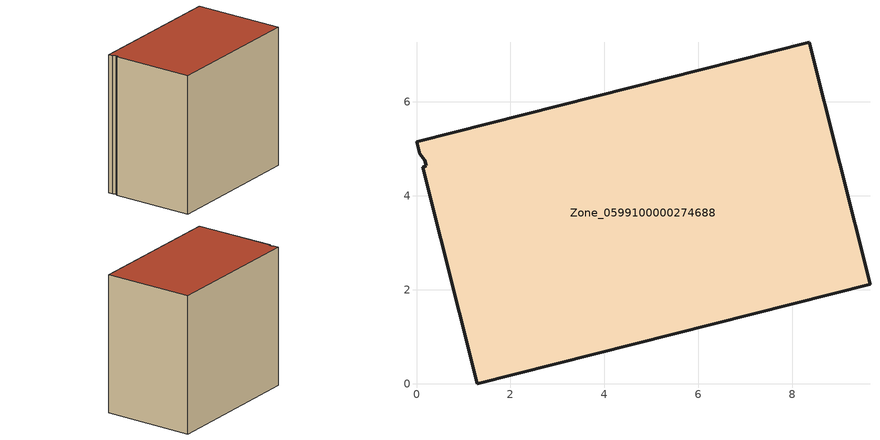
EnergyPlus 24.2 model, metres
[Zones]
Zone_0599100000274688
 floor ground (C_G): 0.21,4.63 0.18,4.75 0.06,4.89 0,5.15 8.36,7.26 9.65,2.11 1.29,0 0.14,4.61 z0
 wall outside (C_F): 1.29,0 9.65,2.11 8.36,7.26 0,5.15 0.06,4.89 0.18,4.75 0.21,4.63 0.14,4.61 1.29,0 z0:8.17
 roof outside (C_R): 0.18,4.75 0.21,4.63 0.14,4.61 1.29,0 9.65,2.11 8.36,7.26 0,5.15 0.06,4.89 z8.17
[BUILDING]
Pand.0599100000274688: North Axis=0; Terrain=City; Loads Convergence Tolerance Value=0.04; Temperature Convergence Tolerance Value=0.4; Solar Distribution=FullExterior; Maximum Number of Warmup Days=25; Minimum Number of Warmup Days=1
[Site:Location]
Rotterdam.The.Hague.AP_ZH_NLD Design_Conditions: Latitude=51.96; Longitude=4.45; Time Zone=1; Elevation=-4.5
[SITE:GROUNDTEMPERATURE:BUILDINGSURFACE]
18, 18, 18, 18, 18, 18, 18, 18, 18, 18, 18, 18
[MATERIAL] Thermal Absorptance=0.9; Solar Absorptance=0.7; Visible Absorptance=0.7
Name | Roughness | Thickness | Conductivity | Density | Specific Heat
G.TI.1975-1991 | MediumSmooth | 0.15 | 0.288461 | 540 | 1210
F.TI.1975-1991 | Rough | 0.3 | 0.230769 | 1920 | 840
R.TI.1975-1991 | MediumRough | 0.2 | 0.153846 | 1500 | 1000
[CONSTRUCTION]
C_G: G.TI.1975-1991
C_F: F.TI.1975-1991
C_R: R.TI.1975-1991
[ZONE]
Zone_0599100000274688: Type=1; Multiplier=1; Ceiling Height=Autocalculate; Volume=Autocalculate; Floor Area=autocalculate; Part of Total Floor Area=Yes
[ZONEINFILTRATION:DESIGNFLOWRATE]
Infil_Zone_0599100000274688: Zone or ZoneList or Space or SpaceList=Zone_0599100000274688; Schedule=AlwaysOn; Design Flow Rate Calculation Method=Flow/Area; Flow Rate per Floor Area=0.003; Constant Term Coefficient=1; Temperature Term Coefficient=0; Velocity Term Coefficient=0; Velocity Squared Term Coefficient=0
[HVACTEMPLATE:ZONE:IDEALLOADSAIRSYSTEM]
Zone_0599100000274688: Maximum Heating Supply Air Temperature=50; Minimum Cooling Supply Air Temperature=13; Maximum Heating Supply Air Humidity Ratio=0.0156; Minimum Cooling Supply Air Humidity Ratio=0.0077; Heating Limit=NoLimit; Cooling Limit=NoLimit; Dehumidification Control Type=ConstantSensibleHeatRatio; Cooling Sensible Heat Ratio=0.7; Dehumidification Setpoint=60; Humidification Control Type=None; Humidification Setpoint=30; Outdoor Air Method=None; Outdoor Air Flow Rate per Person=0.00944; Outdoor Air Flow Rate per Zone Floor Area=0; Outdoor Air Flow Rate per Zone=0; Demand Controlled Ventilation Type=None; Outdoor Air Economizer Type=NoEconomizer; Heat Recovery Type=None; Sensible Heat Recovery Effectiveness=0.7; Latent Heat Recovery Effectiveness=0.65
[ZONECONTROL:THERMOSTAT]
ThermostatControl_Zone_0599100000274688: Zone or ZoneList=Zone_0599100000274688; Control Type Schedule=DualSetpointControlType; Control 1=Thermostat_Zone_0599100000274688; Temperature Difference Between Cutout And Setpoint=0
[THERMOSTATSETPOINT:DUALSETPOINT]
Thermostat_Zone_0599100000274688: Heating Setpoint Temperature Schedule=HeatingSetpoint_Zone_0599100000274688; Cooling Setpoint Temperature Schedule=CoolingSetpoint_Zone_0599100000274688
[SCHEDULE:COMPACT]
HeatingSetpoint_Zone_0599100000274688: Through: 12/31, For: AllDays, Until: 24:00, 21
CoolingSetpoint_Zone_0599100000274688: Through: 12/31, For: AllDays, Until: 24:00, 24
DualSetpointControlType: Through: 12/31, For: AllDays, Until: 24:00, 4
AlwaysOn: Through: 12/31, For: AllDays, Until: 24:00, 1
